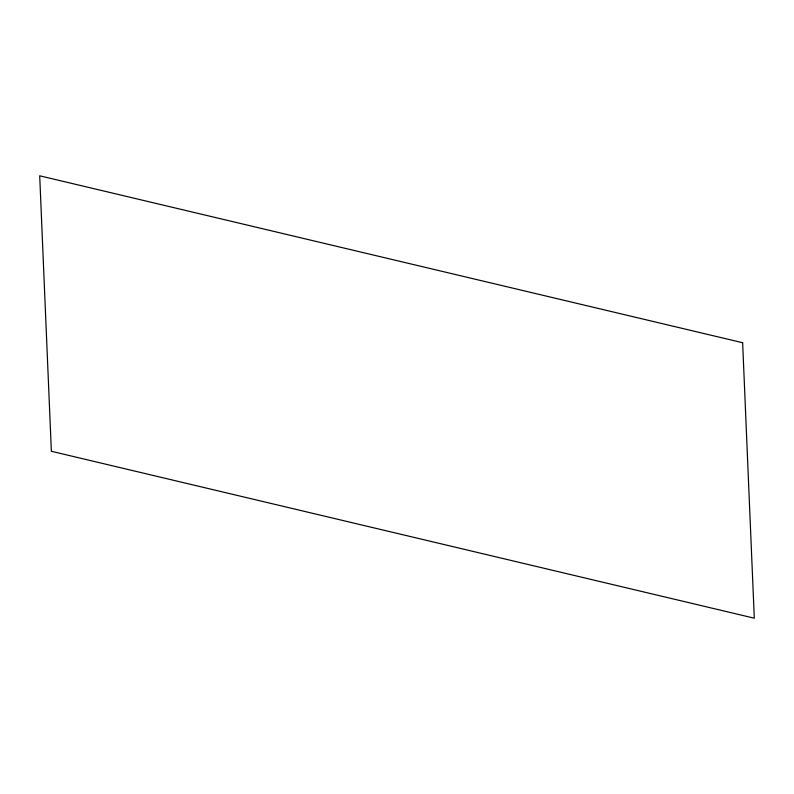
<?xml version="1.0" encoding="UTF-8"?>
<svg xmlns="http://www.w3.org/2000/svg" width="794" height="794" viewBox="0 0 794 794"><rect width="100%" height="100%" fill="white"/><g stroke="black" fill="none" stroke-linecap="round" stroke-linejoin="round"><path stroke-width="1.19" d="M742.638 342.72L39.7 175.802L51.362 451.28L754.3 618.198L742.638 342.72"/></g></svg>
